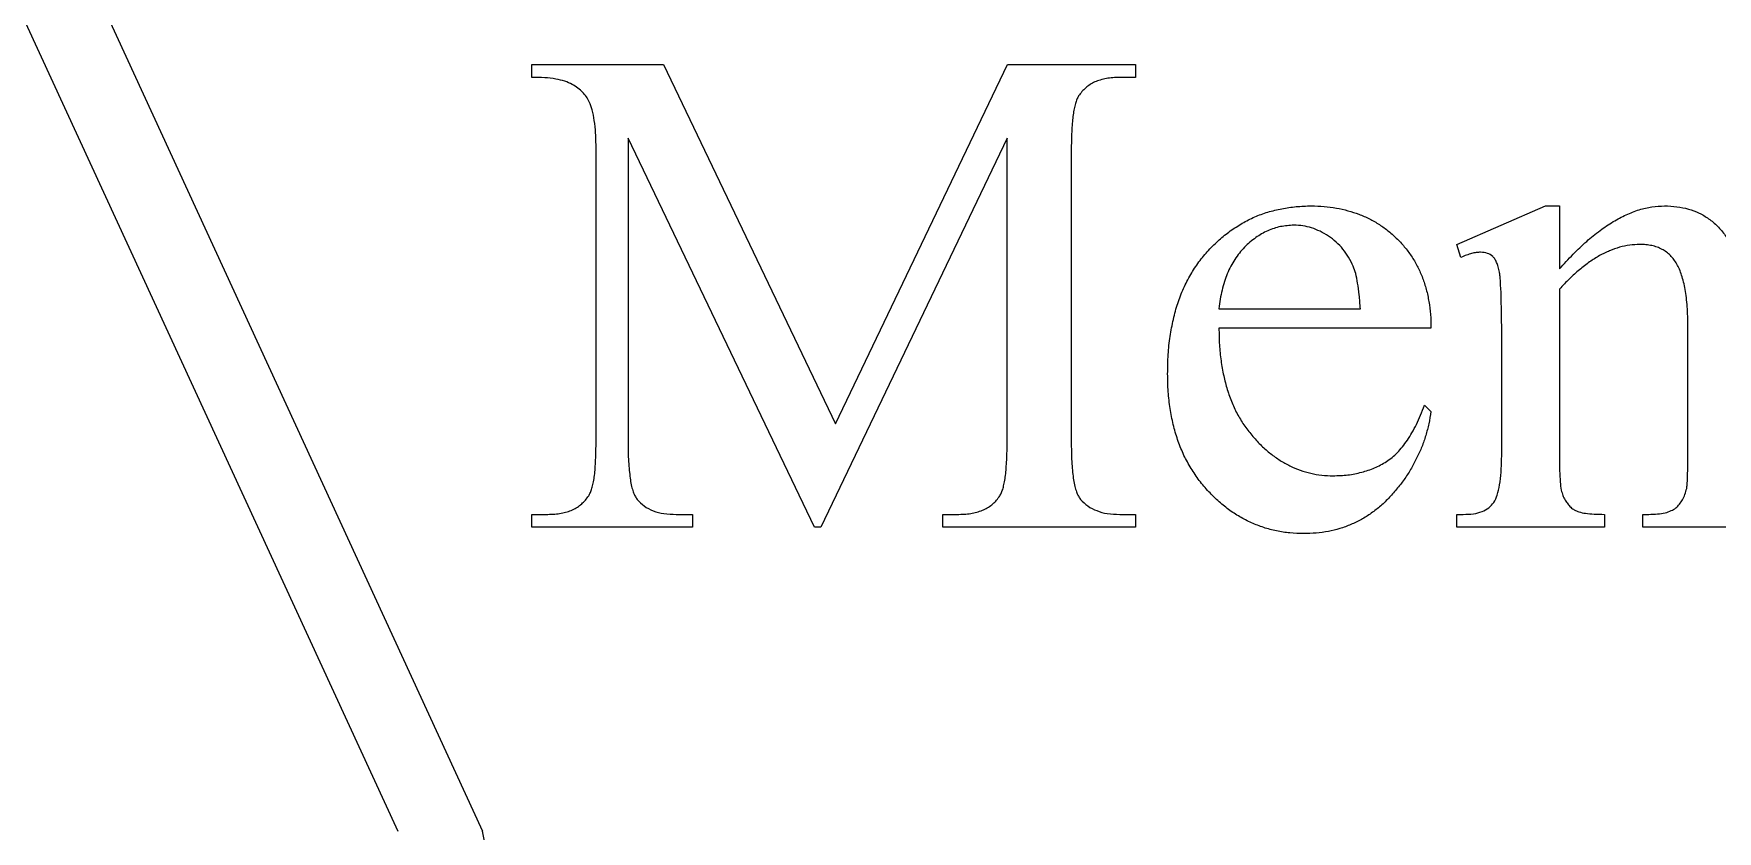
# Model space of a CAD drawing. Header units: millimetres. Extents: x -130 to 450, y -100 to 100.
# Drawn here: x 18.2 to 127.4, y -37.5 to 14.2 of the extents above; entities that cross this region are included whole.
import ezdxf

# ---------------------------------------------------------------- set-up
doc = ezdxf.new("R2010")
doc.units = ezdxf.units.MM

msp = doc.modelspace()

# ---------------------------------------------------------------- linework, layer by layer
at = {"color": 7, "linetype": 'Continuous', "lineweight": 25}
for p, q in [((-2.47, 70.57), (47.31, -37.53)), ((-6.66, 67.7), (41.81, -37.53)), ((50.51, 12.18), (59.05, 12.18)), ((50.51, 11.35), (50.51, 12.18)), ((59.05, 12.18), (70.21, -11.12)), ((70.21, -11.12), (81.37, 12.18)), ((81.37, 12.18), (89.68, 12.18)), ((89.68, 12.18), (89.68, 11.35)), ((89.68, 11.35), (88.65, 11.35)), ((54.68, -12.4), (54.68, 6.77)), ((56.76, 7.42), (56.76, -12.4)), ((68.84, -17.82), (56.76, 7.42)), ((81.34, 7.42), (69.26, -17.82)), ((81.34, -12.4), (81.34, 7.42)), ((85.51, 6.77), (85.51, -12.4)), ((110.51, 0.52), (116.28, 3.02)), ((116.28, 3.02), (117.18, 3.02)), ((117.18, 3.02), (117.18, -1.07)), ((110.79, -0.32), (110.51, 0.52)), ((117.18, -2.39), (117.18, -13.23)), ((95.09, -3.65), (104.26, -3.65)), ((108.84, -4.9), (95.09, -4.9)), ((113.43, -13.23), (113.43, -5.32)), ((125.51, -13.23), (125.51, -4.82)), ((108.43, -9.9), (108.84, -10.32)), ((50.51, -16.98), (51.55, -16.98)), ((50.51, -17.82), (50.51, -16.98)), ((59.88, -16.98), (60.93, -16.98)), ((60.93, -16.98), (60.93, -17.82)), ((77.18, -16.98), (78.22, -16.98)), ((77.18, -17.82), (77.18, -16.98)), ((88.65, -16.98), (89.68, -16.98)), ((89.68, -16.98), (89.68, -17.82)), ((110.51, -16.98), (110.93, -16.98)), ((110.51, -17.82), (110.51, -16.98)), ((120.09, -16.98), (120.09, -17.82)), ((122.59, -16.98), (122.97, -16.98)), ((122.59, -17.82), (122.59, -16.98)), ((60.93, -17.82), (50.51, -17.82)), ((69.26, -17.82), (68.84, -17.82)), ((89.68, -17.82), (77.18, -17.82)), ((120.09, -17.82), (110.51, -17.82)), ((132.18, -17.82), (122.59, -17.82))]:
    msp.add_line(p, q, dxfattribs=at)
msp.add_arc((5.66, -46.25), 42.55, 281.9097, 11.8359, dxfattribs=at)
for points, knots in [([(54.24, 9.77), (54.18, 9.88), (54.06, 10.11), (53.81, 10.4), (53.5, 10.67), (53.11, 10.92), (52.63, 11.12), (52.03, 11.26), (51.31, 11.34), (50.79, 11.35), (50.51, 11.35)], [0, 0, 0, 0, 0.085709, 0.176324, 0.270055, 0.374537, 0.493588, 0.635772, 0.803993, 1, 1, 1, 1]), ([(88.65, 11.35), (88.5, 11.35), (88.21, 11.34), (87.79, 11.28), (87.4, 11.19), (87.04, 11.06), (86.72, 10.89), (86.44, 10.68), (86.19, 10.43), (86.05, 10.24), (85.98, 10.15)], [0, 0, 0, 0, 0.149083, 0.286602, 0.4177, 0.538236, 0.656267, 0.770318, 0.884666, 1, 1, 1, 1]), ([(85.98, 10.15), (85.94, 10.07), (85.86, 9.92), (85.76, 9.64), (85.69, 9.3), (85.62, 8.91), (85.57, 8.46), (85.54, 7.95), (85.51, 7.38), (85.51, 6.98), (85.51, 6.77)], [0, 0, 0, 0, 0.0701976, 0.1545339, 0.2536099, 0.370823, 0.5021778, 0.6518678, 0.8165608, 1, 1, 1, 1]), ([(54.68, 6.77), (54.67, 7.09), (54.67, 7.69), (54.58, 8.52), (54.46, 9.21), (54.31, 9.6), (54.24, 9.77)], [0, 0, 0, 0, 0.317275, 0.589019, 0.814861, 1, 1, 1, 1]), ([(91.76, -7.87), (91.76, -7.45), (91.77, -6.64), (91.91, -5.46), (92.11, -4.35), (92.4, -3.31), (92.77, -2.33), (93.24, -1.44), (93.77, -0.6), (94.4, 0.14), (95.08, 0.82), (95.81, 1.4), (96.59, 1.9), (97.4, 2.32), (98.26, 2.63), (99.17, 2.85), (100.11, 2.99), (100.75, 3.01), (101.08, 3.02)], [0, 0, 0, 0, 0.077568, 0.151102, 0.22088, 0.287607, 0.351649, 0.414317, 0.475022, 0.535824, 0.595501, 0.653268, 0.709944, 0.766468, 0.822806, 0.880197, 0.93896, 1, 1, 1, 1]), ([(101.08, 3.02), (101.36, 3.01), (101.9, 3), (102.7, 2.89), (103.45, 2.72), (104.17, 2.49), (104.86, 2.19), (105.5, 1.82), (106.11, 1.38), (106.67, 0.87), (107.18, 0.31), (107.63, -0.3), (108, -0.96), (108.31, -1.66), (108.55, -2.4), (108.72, -3.2), (108.83, -4.03), (108.84, -4.61), (108.84, -4.9)], [0, 0, 0, 0, 0.06686, 0.130565, 0.192612, 0.253023, 0.312378, 0.372003, 0.431406, 0.492393, 0.553344, 0.613477, 0.674008, 0.735007, 0.797564, 0.862161, 0.929489, 1, 1, 1, 1]), ([(117.18, -1.07), (117.47, -0.75), (118.03, -0.13), (118.91, 0.71), (119.78, 1.42), (120.64, 2), (121.48, 2.45), (122.33, 2.78), (123.16, 2.98), (123.72, 3), (123.99, 3.02)], [0, 0, 0, 0, 0.159311, 0.307304, 0.444215, 0.569757, 0.686838, 0.796613, 0.900243, 1, 1, 1, 1]), ([(123.99, 3.02), (124.26, 3.01), (124.78, 2.99), (125.54, 2.83), (126.24, 2.58), (126.87, 2.2), (127.46, 1.71), (127.97, 1.09), (128.42, 0.33), (128.65, -0.24), (128.77, -0.54)], [0, 0, 0, 0, 0.126236, 0.24459, 0.359335, 0.472245, 0.589054, 0.713146, 0.849393, 1, 1, 1, 1]), ([(99.95, 1.77), (99.66, 1.75), (99.08, 1.71), (98.23, 1.43), (97.45, 0.97), (96.84, 0.46), (96.41, -0.04), (96.11, -0.45), (95.84, -0.9), (95.62, -1.38), (95.43, -1.9), (95.28, -2.45), (95.16, -3.04), (95.11, -3.44), (95.09, -3.65)], [0, 0, 0, 0, 0.109558, 0.218079, 0.329936, 0.450508, 0.513312, 0.576744, 0.640897, 0.707463, 0.775895, 0.8475, 0.922135, 1, 1, 1, 1]), ([(103.8, -0.9), (103.71, -0.7), (103.51, -0.31), (103.15, 0.23), (102.7, 0.68), (102.2, 1.07), (101.66, 1.38), (101.11, 1.6), (100.53, 1.74), (100.15, 1.76), (99.95, 1.77)], [0, 0, 0, 0, 0.133685, 0.263341, 0.390894, 0.519422, 0.645663, 0.766201, 0.882455, 1, 1, 1, 1]), ([(112.06, 0.02), (111.97, 0.01), (111.77, 0), (111.47, -0.07), (111.14, -0.17), (110.91, -0.27), (110.79, -0.32)], [0, 0, 0, 0, 0.212452, 0.449288, 0.708036, 1, 1, 1, 1]), ([(113.43, -5.32), (113.43, -5.05), (113.43, -4.55), (113.42, -3.84), (113.4, -3.21), (113.4, -2.67), (113.36, -2.2), (113.35, -1.82), (113.32, -1.51), (113.28, -1.23), (113.22, -0.94), (113.11, -0.66), (113, -0.43), (112.81, -0.21), (112.5, -0.02), (112.22, 0), (112.06, 0.02)], [0, 0, 0, 0, 0.1321517, 0.2502265, 0.3542373, 0.4452528, 0.5233642, 0.5873561, 0.6374773, 0.6747026, 0.7325099, 0.7822079, 0.8238798, 0.8592462, 0.9253842, 1, 1, 1, 1]), ([(122.38, 0.52), (122.17, 0.51), (121.73, 0.49), (121.07, 0.35), (120.42, 0.11), (119.76, -0.2), (119.11, -0.62), (118.46, -1.12), (117.8, -1.71), (117.39, -2.16), (117.18, -2.39)], [0, 0, 0, 0, 0.106278, 0.214608, 0.326933, 0.444532, 0.569835, 0.703641, 0.846274, 1, 1, 1, 1]), ([(125.51, -4.82), (125.51, -4.6), (125.5, -4.16), (125.47, -3.53), (125.42, -2.95), (125.34, -2.41), (125.24, -1.93), (125.11, -1.49), (124.97, -1.1), (124.8, -0.76), (124.61, -0.45), (124.38, -0.19), (124.12, 0.03), (123.83, 0.21), (123.52, 0.35), (123.16, 0.45), (122.78, 0.51), (122.52, 0.51), (122.38, 0.52)], [0, 0, 0, 0, 0.096201, 0.18603, 0.268673, 0.345318, 0.415338, 0.479746, 0.538849, 0.592617, 0.643408, 0.691259, 0.739811, 0.786769, 0.836444, 0.887386, 0.941669, 1, 1, 1, 1]), ([(104.26, -3.65), (104.24, -3.35), (104.2, -2.79), (104.1, -2.03), (103.98, -1.41), (103.86, -1.05), (103.8, -0.9)], [0, 0, 0, 0, 0.32401, 0.598113, 0.821434, 1, 1, 1, 1]), ([(95.09, -4.9), (95.09, -5.27), (95.1, -5.97), (95.21, -7.01), (95.38, -7.98), (95.61, -8.89), (95.92, -9.75), (96.3, -10.54), (96.75, -11.28), (97.11, -11.71), (97.29, -11.93)], [0, 0, 0, 0, 0.145298, 0.282607, 0.413383, 0.537531, 0.658161, 0.774179, 0.887919, 1, 1, 1, 1]), ([(100.57, -18.23), (100.28, -18.22), (99.69, -18.21), (98.82, -18.07), (97.99, -17.85), (97.19, -17.54), (96.43, -17.15), (95.69, -16.67), (95, -16.09), (94.33, -15.43), (93.73, -14.7), (93.2, -13.9), (92.75, -13.05), (92.39, -12.13), (92.1, -11.15), (91.91, -10.11), (91.78, -9.01), (91.76, -8.26), (91.76, -7.87)], [0, 0, 0, 0, 0.058687, 0.115803, 0.172049, 0.227982, 0.284234, 0.341663, 0.400932, 0.462343, 0.524953, 0.587602, 0.650945, 0.715295, 0.782171, 0.851475, 0.923806, 1, 1, 1, 1]), ([(108.84, -10.32), (108.8, -10.58), (108.71, -11.1), (108.51, -11.87), (108.26, -12.6), (107.94, -13.31), (107.58, -13.99), (107.16, -14.66), (106.68, -15.28), (106.16, -15.88), (105.6, -16.44), (104.98, -16.91), (104.34, -17.33), (103.65, -17.65), (102.93, -17.92), (102.18, -18.1), (101.39, -18.21), (100.85, -18.23), (100.57, -18.23)], [0, 0, 0, 0, 0.063993, 0.126841, 0.189042, 0.250539, 0.312459, 0.374675, 0.437429, 0.501601, 0.565263, 0.627192, 0.688251, 0.748295, 0.809198, 0.870785, 0.934364, 1, 1, 1, 1]), ([(102.49, -14.48), (102.81, -14.47), (103.44, -14.45), (104.34, -14.27), (105.19, -13.99), (105.84, -13.64), (106.33, -13.3), (106.67, -12.97), (107.01, -12.6), (107.32, -12.17), (107.62, -11.68), (107.91, -11.14), (108.18, -10.54), (108.34, -10.12), (108.43, -9.9)], [0, 0, 0, 0, 0.118882, 0.231624, 0.340146, 0.447395, 0.502572, 0.560444, 0.621768, 0.687675, 0.757535, 0.832855, 0.913941, 1, 1, 1, 1]), ([(97.29, -11.93), (97.47, -12.14), (97.83, -12.53), (98.43, -13.05), (99.04, -13.49), (99.68, -13.85), (100.35, -14.14), (101.04, -14.33), (101.76, -14.46), (102.24, -14.48), (102.49, -14.48)], [0, 0, 0, 0, 0.137734, 0.267997, 0.395079, 0.51732, 0.636725, 0.756557, 0.87691, 1, 1, 1, 1]), ([(54.2, -15.78), (54.24, -15.71), (54.32, -15.55), (54.42, -15.28), (54.49, -14.94), (54.57, -14.55), (54.62, -14.09), (54.64, -13.58), (54.67, -13.01), (54.67, -12.61), (54.68, -12.4)], [0, 0, 0, 0, 0.0701976, 0.1545339, 0.2536099, 0.370823, 0.5021778, 0.6518678, 0.8165608, 1, 1, 1, 1]), ([(56.76, -12.4), (56.76, -12.63), (56.76, -13.07), (56.79, -13.69), (56.84, -14.24), (56.9, -14.73), (56.97, -15.15), (57.08, -15.5), (57.19, -15.79), (57.3, -15.94), (57.34, -16.01)], [0, 0, 0, 0, 0.1862169, 0.3533329, 0.5031566, 0.6360739, 0.7504609, 0.8493983, 0.9312869, 1, 1, 1, 1]), ([(80.87, -15.78), (80.91, -15.71), (80.99, -15.55), (81.09, -15.28), (81.16, -14.94), (81.23, -14.55), (81.28, -14.09), (81.31, -13.58), (81.34, -13.01), (81.34, -12.61), (81.34, -12.4)], [0, 0, 0, 0, 0.0701976, 0.1545339, 0.2536099, 0.370823, 0.5021778, 0.6518678, 0.8165608, 1, 1, 1, 1]), ([(85.51, -12.4), (85.51, -12.63), (85.51, -13.07), (85.54, -13.69), (85.59, -14.24), (85.65, -14.73), (85.73, -15.15), (85.83, -15.5), (85.95, -15.79), (86.06, -15.94), (86.11, -16.01)], [0, 0, 0, 0, 0.185847, 0.352631, 0.502157, 0.634811, 0.749307, 0.848048, 0.930466, 1, 1, 1, 1]), ([(110.93, -16.98), (111.15, -16.98), (111.57, -16.97), (112.14, -16.82), (112.6, -16.58), (112.95, -16.21), (113.17, -15.69), (113.32, -15.02), (113.41, -14.19), (113.42, -13.57), (113.43, -13.23)], [0, 0, 0, 0, 0.128855, 0.23771, 0.332326, 0.420651, 0.521845, 0.648975, 0.80829, 1, 1, 1, 1]), ([(117.18, -13.23), (117.18, -13.54), (117.18, -14.09), (117.22, -14.82), (117.27, -15.36), (117.36, -15.64), (117.39, -15.75)], [0, 0, 0, 0, 0.364361, 0.649565, 0.861835, 1, 1, 1, 1]), ([(125.43, -15.3), (125.44, -15.21), (125.47, -14.99), (125.49, -14.56), (125.5, -13.95), (125.51, -13.49), (125.51, -13.23)], [0, 0, 0, 0, 0.123853, 0.332131, 0.621994, 1, 1, 1, 1]), ([(51.55, -16.98), (51.7, -16.98), (51.99, -16.97), (52.41, -16.91), (52.79, -16.83), (53.15, -16.69), (53.47, -16.52), (53.75, -16.31), (53.99, -16.06), (54.13, -15.87), (54.2, -15.78)], [0, 0, 0, 0, 0.147798, 0.286105, 0.41587, 0.537096, 0.655802, 0.770506, 0.884006, 1, 1, 1, 1]), ([(57.34, -16.01), (57.49, -16.16), (57.79, -16.47), (58.39, -16.78), (59.1, -16.96), (59.61, -16.97), (59.88, -16.98)], [0, 0, 0, 0, 0.223365, 0.454863, 0.711509, 1, 1, 1, 1]), ([(78.22, -16.98), (78.37, -16.98), (78.66, -16.97), (79.08, -16.91), (79.47, -16.82), (79.82, -16.69), (80.14, -16.52), (80.42, -16.31), (80.67, -16.06), (80.8, -15.87), (80.87, -15.78)], [0, 0, 0, 0, 0.149792, 0.287965, 0.417604, 0.540716, 0.657423, 0.772017, 0.885407, 1, 1, 1, 1]), ([(86.11, -16.01), (86.26, -16.16), (86.56, -16.47), (87.17, -16.77), (87.87, -16.96), (88.38, -16.97), (88.65, -16.98)], [0, 0, 0, 0, 0.223409, 0.457001, 0.711453, 1, 1, 1, 1]), ([(117.39, -15.75), (117.44, -15.85), (117.53, -16.05), (117.71, -16.3), (117.9, -16.53), (118.15, -16.71), (118.47, -16.84), (118.91, -16.93), (119.46, -16.97), (119.87, -16.98), (120.09, -16.98)], [0, 0, 0, 0, 0.104309, 0.200514, 0.290968, 0.379398, 0.482994, 0.61785, 0.791008, 1, 1, 1, 1]), ([(122.97, -16.98), (123.16, -16.98), (123.52, -16.97), (124.01, -16.9), (124.41, -16.76), (124.73, -16.58), (124.97, -16.32), (125.17, -16.03), (125.33, -15.68), (125.4, -15.43), (125.43, -15.3)], [0, 0, 0, 0, 0.175345, 0.324835, 0.44995, 0.55594, 0.657544, 0.76399, 0.87671, 1, 1, 1, 1])]:
    msp.add_open_spline(points, degree=3, knots=knots, dxfattribs=at)

doc.saveas('drawing.dxf')
